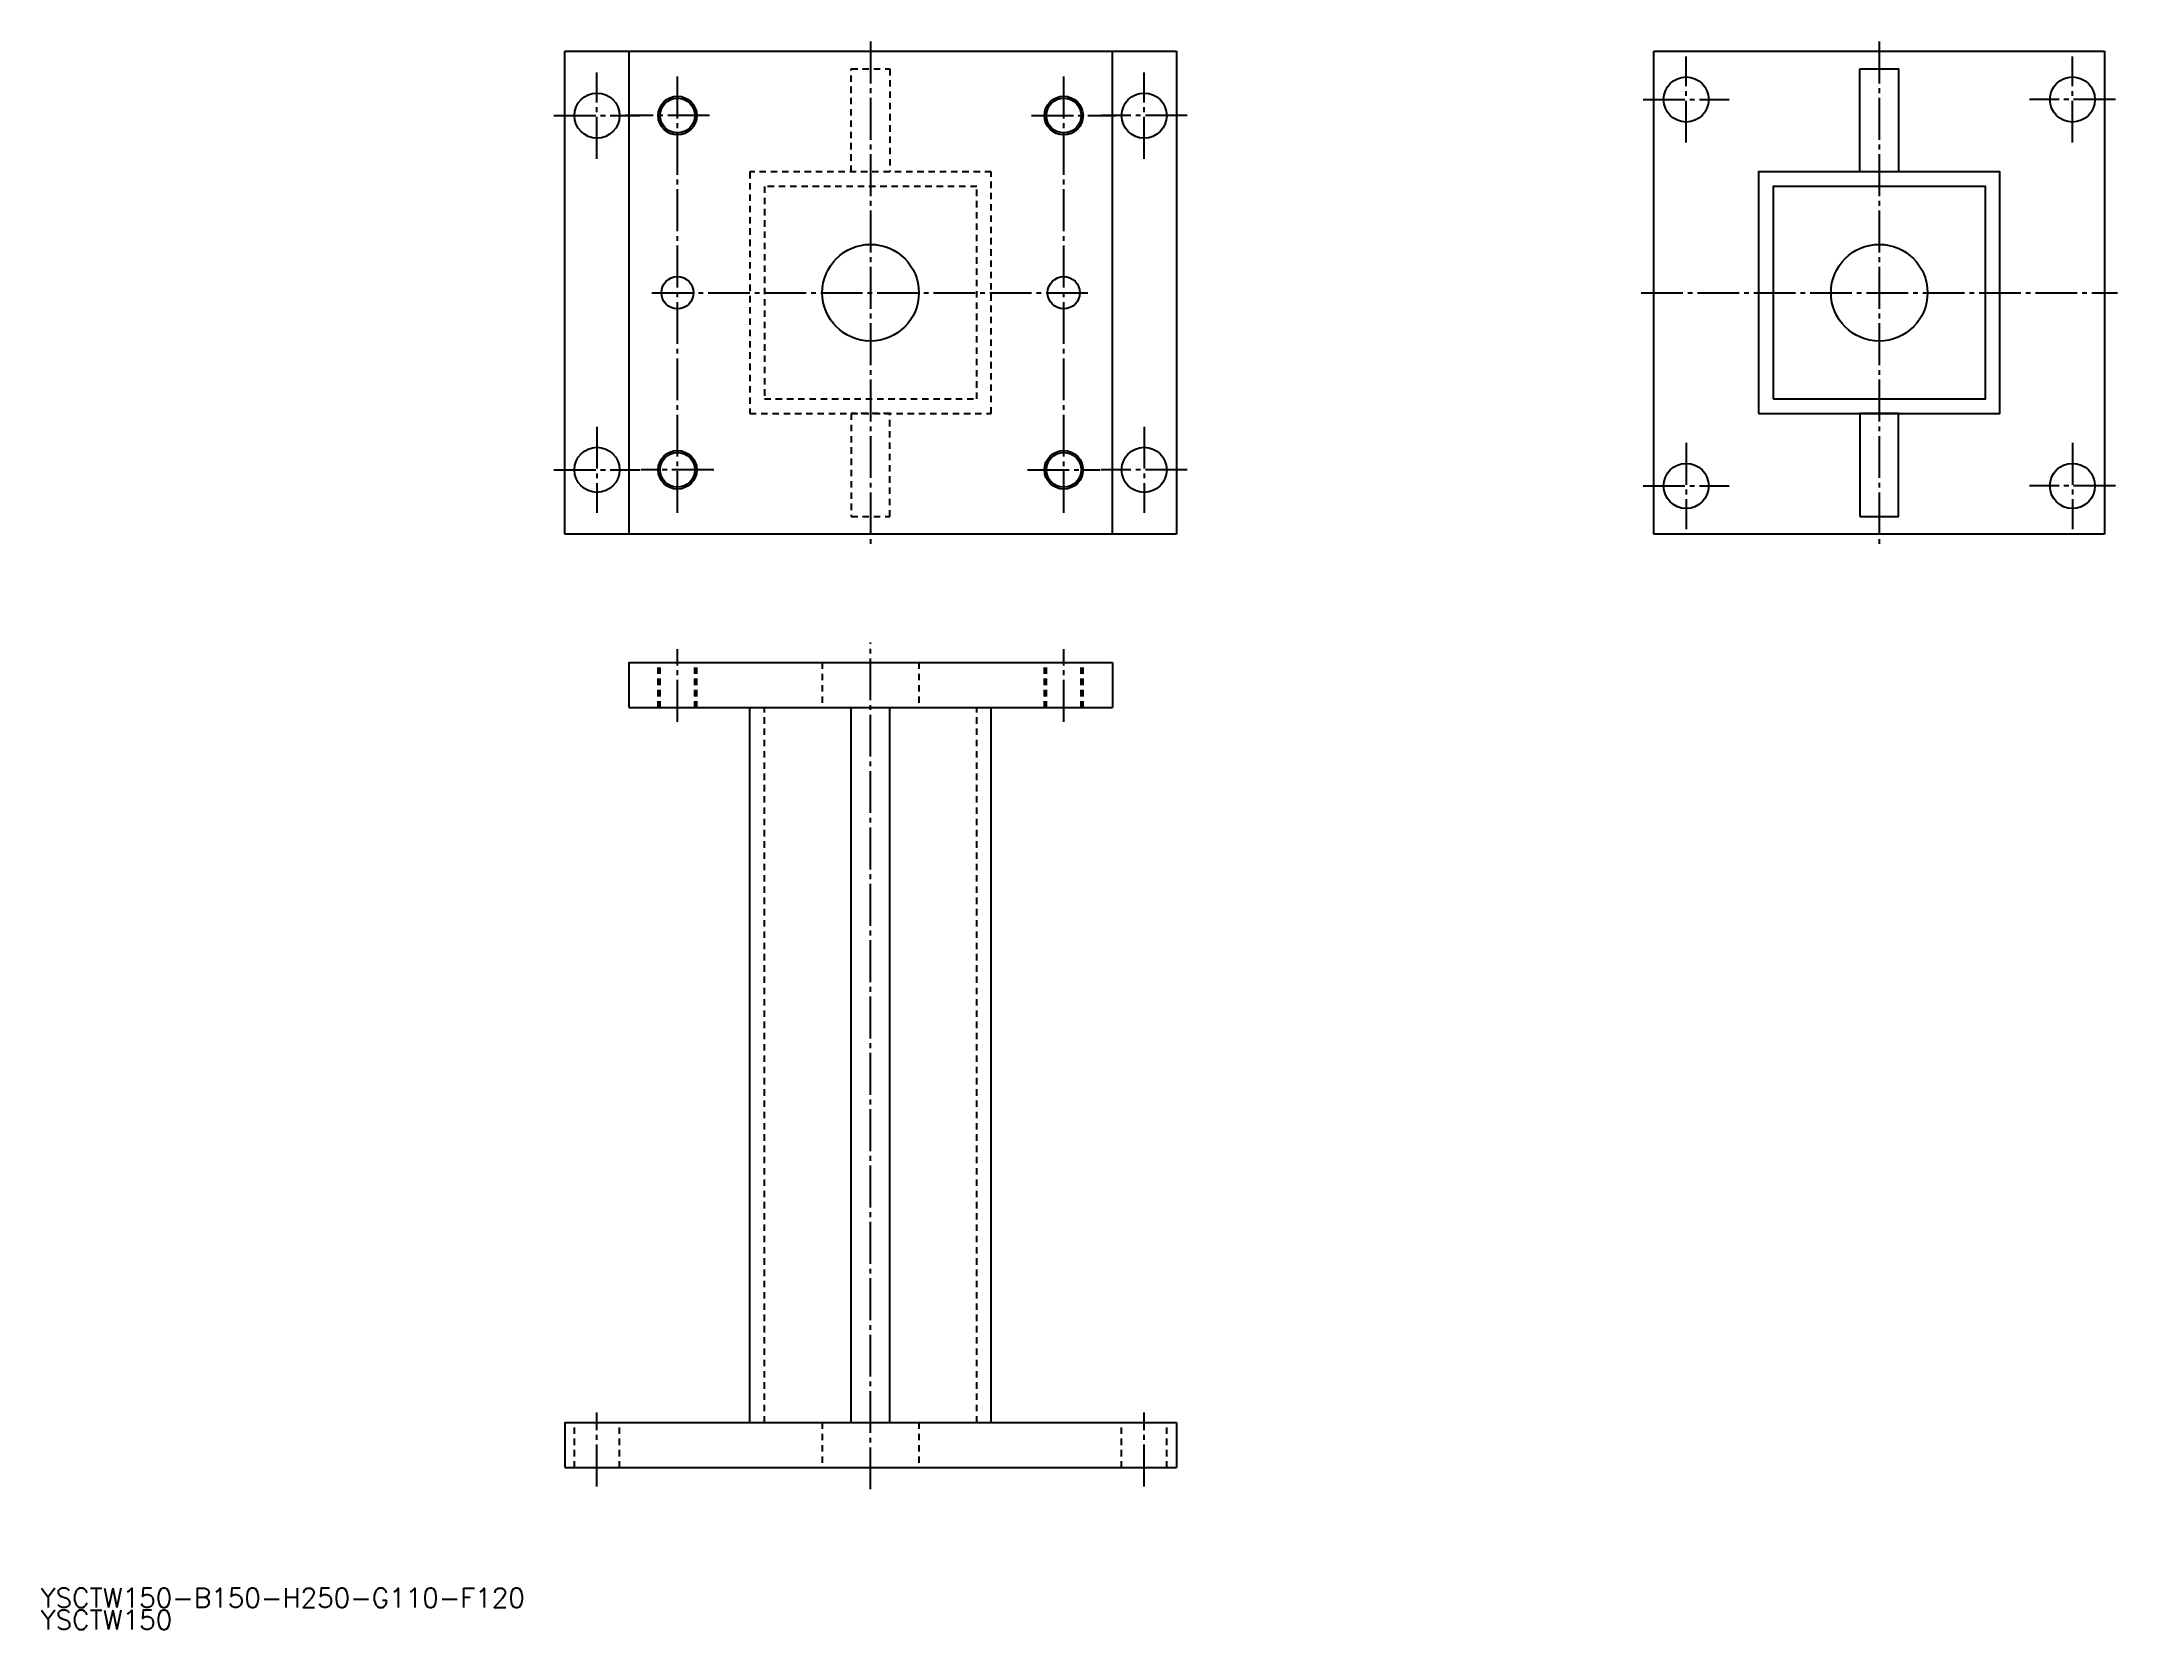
# Model space of a CAD drawing. Extents: x -130 to 515, y 47 to 540.
import ezdxf

# ---------------------------------------------------------------- set-up
doc = ezdxf.new("R2010")
doc.units = 0
doc.linetypes.add('CENTER', pattern=[17.5, 13, -1.5, 1.5, -1.5])
doc.linetypes.add('DASHED', pattern=[3.5, 2, -1.5])
doc.layers.get('0').update_dxf_attribs({"linetype": 'CONTINUOUS'})
doc.layers.add('CENTER', color=1, linetype='CENTER')
doc.styles.get("Standard").update_dxf_attribs({"font": 'txt.shx', "bigfont": '@extfont2.shx'})

msp = doc.modelspace()

# ---------------------------------------------------------------- linework, layer by layer
at = {"color": 7, "linetype": 'CONTINUOUS'}
for p, q in [((33, 536.6), (223, 536.6)), ((33, 386.6), (33, 536.6)), ((53, 386.6), (53, 536.6)), ((203, 536.6), (203, 386.6)), ((223, 536.6), (223, 386.6)), ((371.37, 386.6), (371.37, 536.6)), ((371.37, 536.6), (511.37, 536.6)), ((511.37, 536.6), (511.37, 386.6)), ((78, 461.6), (78, 461.6)), ((223, 386.6), (33, 386.6)), ((511.37, 386.6), (371.37, 386.6)), ((52.86, 346.76), (203.14, 346.76)), ((52.86, 346.76), (52.86, 332.76)), ((203.14, 346.76), (203.14, 332.76)), ((52.86, 332.76), (203.14, 332.76)), ((33, 110.76), (223, 110.76)), ((33, 110.76), (33, 96.76)), ((223, 110.76), (223, 96.76)), ((33, 96.76), (223, 96.76))]:
    msp.add_line(p, q, dxfattribs=at)
at = {"color": 3, "linetype": 'DASHED'}
for p, q in [((62, 332.76), (62, 346.76)), ((62.6, 332.76), (62.6, 346.76)), ((73.4, 332.76), (73.4, 346.76)), ((74, 332.76), (74, 346.76)), ((113, 346.76), (113, 332.76)), ((143, 346.76), (143, 332.76)), ((182, 332.76), (182, 346.76)), ((182.6, 332.76), (182.6, 346.76)), ((193.4, 332.76), (193.4, 346.76)), ((194, 332.76), (194, 346.76)), ((95, 110.76), (95, 332.76)), ((161, 110.76), (161, 332.76)), ((36, 96.76), (36, 110.76)), ((50, 96.76), (50, 110.76)), ((113, 110.76), (113, 96.76)), ((143, 110.76), (143, 96.76)), ((206, 96.76), (206, 110.76)), ((220, 96.76), (220, 110.76))]:
    msp.add_line(p, q, dxfattribs=at)
at = {"color": 7}
for p, q in [((90.5, 110.76), (90.5, 332.76)), ((122, 110.76), (122, 332.76)), ((134, 110.76), (134, 332.76)), ((165.5, 110.76), (165.5, 332.76))]:
    msp.add_line(p, q, dxfattribs=at)
at = {"color": 3, "linetype": 'DASHED'}
for points in [[(122, 531.1), (134, 531.1), (134, 499.1), (122, 499.1)], [(90.5, 424.1), (165.5, 424.1), (165.5, 499.1), (90.5, 499.1)], [(95, 428.6), (161, 428.6), (161, 494.6), (95, 494.6)], [(122, 392.1), (134, 392.1), (134, 424.1), (122, 424.1)]]:
    msp.add_lwpolyline(points, close=True, dxfattribs=at)
at = {"color": 7, "linetype": 'CONTINUOUS'}
for points in [[(435.37, 531.1), (447.37, 531.1), (447.37, 499.1), (435.37, 499.1)], [(403.87, 424.1), (478.87, 424.1), (478.87, 499.1), (403.87, 499.1)], [(408.37, 428.6), (474.37, 428.6), (474.37, 494.6), (408.37, 494.6)], [(435.37, 392.1), (447.37, 392.1), (447.37, 424.1), (435.37, 424.1)]]:
    msp.add_lwpolyline(points, close=True, dxfattribs=at)
for centre, radius in [((43, 516.6), 7), ((213, 516.6), 7), ((381.37, 521.6), 7), ((501.37, 521.6), 7), ((68, 516.6), 5.4), ((188, 516.6), 5.4), ((128, 461.6), 15), ((441.37, 461.6), 15), ((43, 406.6), 7), ((213, 406.6), 7), ((68, 406.6), 5.4), ((188, 406.6), 5.4), ((381.37, 401.6), 7), ((501.37, 401.6), 7)]:
    msp.add_circle(centre, radius, dxfattribs=at)
at = {"color": 3, "linetype": 'CONTINUOUS'}
for centre, radius in [((68, 516.6), 6), ((188, 516.6), 6), ((68, 461.6), 5), ((188, 461.6), 5), ((68, 406.6), 6), ((188, 406.6), 6)]:
    msp.add_circle(centre, radius, dxfattribs=at)
at = {"layer": 'CENTER', "color": 1, "linetype": 'CENTER'}
for p, q in [((128, 539.6), (128, 383.6)), ((441.37, 539.6), (441.37, 383.6)), ((43, 503.21), (43, 529.98)), ((68, 393.21), (68, 529.98)), ((188, 393.21), (188, 529.98)), ((213, 503.21), (213, 529.98)), ((381.37, 508.21), (381.37, 534.98)), ((501.37, 508.21), (501.37, 534.98)), ((29.62, 516.6), (56.38, 516.6)), ((78, 516.6), (51.72, 516.6)), ((178, 516.6), (204.28, 516.6)), ((226.38, 516.6), (199.62, 516.6)), ((367.99, 521.6), (394.75, 521.6)), ((514.75, 521.6), (487.99, 521.6)), ((60, 461.6), (196, 461.6)), ((367.37, 461.6), (515.37, 461.6)), ((43, 419.98), (43, 393.21)), ((213, 419.98), (213, 393.21)), ((381.37, 414.98), (381.37, 388.21)), ((501.37, 414.98), (501.37, 388.21)), ((29.62, 406.6), (56.38, 406.6)), ((79.28, 406.6), (56.72, 406.6)), ((176.72, 406.6), (199.28, 406.6)), ((176.72, 406.6), (199.28, 406.6)), ((226.38, 406.6), (199.62, 406.6)), ((367.99, 401.6), (394.75, 401.6)), ((514.75, 401.6), (487.99, 401.6)), ((68, 328.37), (68, 350.87)), ((128, 90.04), (128, 353)), ((188, 328.37), (188, 350.87)), ((43, 90.94), (43, 113.89)), ((213, 90.94), (213, 113.89))]:
    msp.add_line(p, q, dxfattribs=at)

# ---------------------------------------------------------------- texts
at = {"color": 7, "linetype": 'CONTINUOUS'}
for s, p in [('YSCTW150-B150-H250-G110-F120', (-129.83, 53.34)), ('YSCTW150', (-129.83, 46.51))]:
    msp.add_text(s, height=6, dxfattribs=at).set_placement(p)

doc.saveas('drawing.dxf')
